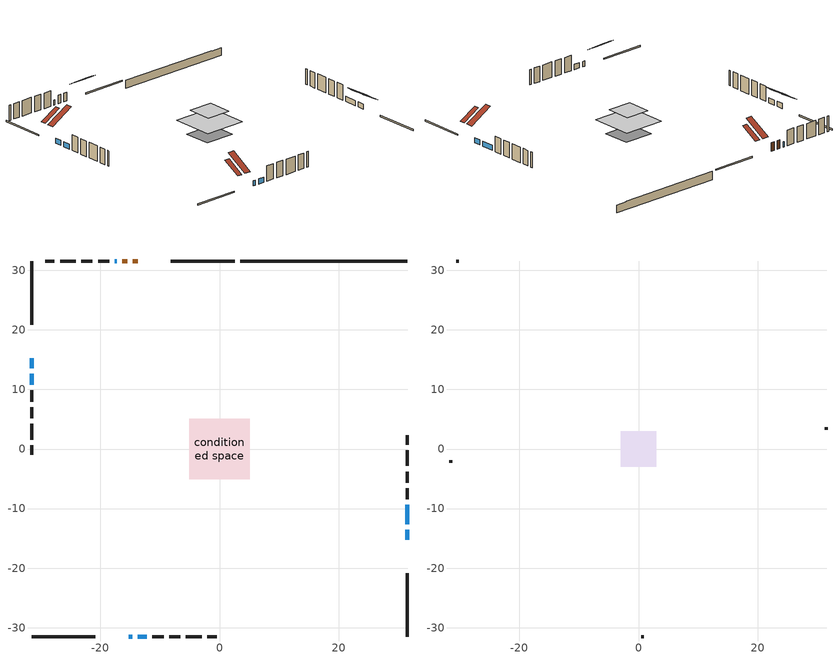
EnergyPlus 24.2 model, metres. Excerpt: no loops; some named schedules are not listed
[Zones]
conditioned space
 floor adiabatic (AdiabaticFloorConstruction): -5.08,-5.08 -5.08,5.08 5.08,5.08 5.08,-5.08 z1.83
 floor foundation (Slab1 construction): -3.66,-3.35 -3.66,3.35 3.66,3.35 3.66,-3.35 z-1.3
 wall outside (RimJoist1 construction): 2.57,31.56 -8.17,31.56 / -31.56,-31.56 -20.82,-31.56 / -31.56,31.56 -31.56,20.82 / 31.56,-31.56 31.56,-20.82 z0.61:0.91
 wall outside (AdiabaticWallConstruction 1): -13.75,31.56 -14.56,31.56 / -15.49,31.56 -16.3,31.56 z0.61:2.64
 wall outside (AdiabaticWallConstruction): -31.56,15.24 -31.56,13.52 / -15.24,-31.56 -14.66,-31.56 / -17.23,31.56 -17.57,31.56 / 31.56,-15.24 31.56,-13.52 / -13.73,-31.56 -12.21,-31.56 / 31.56,-12.6 31.56,-9.38 / -31.56,12.6 -31.56,10.76 z0.61:1.83
 wall outside (Wall1 construction): -18.5,31.56 -20.4,31.56 / -11.28,-31.56 -9.38,-31.56 / -31.56,9.83 -31.56,7.93 / 31.56,-8.46 31.56,-6.56 z0.61:4.27
 wall outside (Wall2 construction): -21.33,31.56 -23.18,31.56 / -8.45,-31.56 -6.6,-31.56 / -31.56,7 -31.56,5.15 / 31.56,-5.63 31.56,-3.78 z0.61:4.27
 wall outside (Wall3 construction): -24.1,31.56 -26.78,31.56 / -5.67,-31.56 -3,-31.56 / -31.56,4.22 -31.56,1.55 / 31.56,-2.85 31.56,-0.18 z0.61:4.27
 wall outside (Wall4 construction): -27.7,31.56 -29.29,31.56 / -2.07,-31.56 -0.49,-31.56 / -31.56,0.63 -31.56,-0.96 / 31.56,0.75 31.56,2.33 z0.61:4.27
 wall foundation (FoundationWall1 construction): 3.5,31.56,-1.3 3.5,31.56,0.61 28.76,31.56,0.61 28.76,31.56,0.46 31.56,31.56,0.46 31.56,31.56,-1.3
 window (WindowConstruction): -31.56,15.24 -31.56,13.53 z0.61:1.83
 window (WindowConstruction 5): -15.24,-31.56 -14.66,-31.56 z0.61:1.83
 window (WindowConstruction 6): -17.23,31.56 -17.57,31.56 z0.61:1.83
 window (WindowConstruction 1): 31.56,-15.24 31.56,-13.53 z0.61:1.83
 window (WindowConstruction 2): -13.73,-31.56 -12.21,-31.56 z0.61:1.83
 window (WindowConstruction 3): 31.56,-12.6 31.56,-9.39 z0.61:1.83
 window (WindowConstruction 4): -31.56,12.6 -31.56,10.76 z0.61:1.83
 door (Door): -13.75,31.56 -14.56,31.56 z0.61:2.64
 door (Door 1): -15.49,31.56 -16.3,31.56 z0.61:2.64
 ceiling adiabatic (AdiabaticFloorConstruction): 5.08,-5.08 5.08,5.08 -5.08,5.08 -5.08,-5.08 z1.83
 roof outside (Roof1 construction): -10.3,31.56,4.27 -10.3,27.4,6.7 -9.1,27.4,6.7 -9.1,31.56,4.27; -18.69,-31.56,4.27 -18.69,-27.4,6.7 -19.89,-27.4,6.7 -19.89,-31.56,4.27; -31.56,18.69,4.27 -27.4,18.69,6.7 -27.4,19.89,6.7 -31.56,19.89,4.27; 31.56,-18.69,4.27 27.4,-18.69,6.7 27.4,-19.89,6.7 31.56,-19.89,4.27
attic - vented
 floor to conditioned space (Floor1 construction Reversed): -2.95,-2.95 -2.95,2.95 2.95,2.95 2.95,-2.95 z4.27
 wall outside (Wall5 construction): -30.22,31.56 -30.63,31.56 / 0.44,-31.56 0.86,-31.56 / -31.56,-1.89 -31.56,-2.3 / 31.56,3.26 31.56,3.68 z0.61:4.27
 roof outside (Roof2 construction): -12.82,31.56,4.27 -12.82,26.08,7.47 -11.23,26.08,7.47 -11.23,31.56,4.27; -16.17,-31.56,4.27 -16.17,-26.08,7.47 -17.76,-26.08,7.47 -17.76,-31.56,4.27; -31.56,16.17,4.27 -26.08,16.17,7.47 -26.08,17.76,7.47 -31.56,17.76,4.27; 31.56,-16.17,4.27 26.08,-16.17,7.47 26.08,-17.76,7.47 31.56,-17.76,4.27
[Building]
Building 1: Terrain=Suburbs
[Site:Location]
Moose Jaw CS_SK: Latitude {deg}=50.33; Longitude {deg}=-105.54; Time Zone {hr}=-6; Elevation {m}=577; Keep Site Location Information=Yes
[Site:GroundTemperature:Shallow]
-1.16478, -3.46141, -3.64533, -2.55546, 1.81975, 6.17459, 9.95, 12.3416, 12.5448, 10.5996, 6.92049, 2.69924
[Site:WaterMainsTemperature]
Calculation Method=Schedule; Temperature Schedule=mains temperature schedule
[Material] Roughness=Rough; Thermal Absorptance=0.9
Name | Thickness {m} | Conductivity {W/m-K} | Density {kg/m3} | Specific Heat {J/kg-K} | Solar Absorptance | Visible Absorptance
asphalt or fiberglass shingles | 0.00635 | 0.162714 | 1121.4 | 1465.45 | 0.84 | 0.84
ceiling loosefill ins | 0.338667 | 0.0480833 | 16.02 | 1046.75 | 0.7 | 0.7
ceiling stud and cavity | 0.1397 | 0.0972269 | 65.682 | 1177.47 | 0.7 | 0.7
concrete 4.0 in. | 0.1016 | 1.803125 | 2242.8 | 837.4 | 0.7 | 0.7
concrete 8.0 in. | 0.2032 | 1.803125 | 2242.8 | 837.4 | 0.7 | 0.7
door material | 0.04445 | 0.0451087 | 512.64 | 1214.23 | 0.7 | 0.7
door material 1 | 0.04445 | 0.188738 | 512.64 | 1214.23 | 0.7 | 0.7
floor covering | 0.0127 | 0.0433444 | 54.468 | 1339.84 | 0.6 | 0.6
floor rigid ins; wall rigid ins | 0.512978 | 0.029427 | 32.04 | 1214.23 | 0.7 | 0.7
floor stud and cavity | 0.1397 | 1.75129 | 37.0049 | 1207.88 | 0.7 | 0.7
furniture material conditioned space 1 | 0.1524 | 0.115458 | 640.8 | 1214.23 | 0.6 | 0.6
gypsum board | 0.0127 | 0.160291 | 801 | 837.4 | 0.6 | 0.6
osb sheathing 0.5 in. | 0.0127 | 0.115458 | 512.64 | 1214.23 | 0.7 | 0.7
osb sheathing 0.75 in. | 0.01905 | 0.115458 | 512.64 | 1214.23 | 0.7 | 0.7
rim joist stud and cavity | 0.0508 | 0.271007 | 50.32683 | 1063.81 | 0.6 | 0.6
roof stud and cavity | 0.2032 | 0.153526 | 78.34581 | 1123.46 | 0.7 | 0.7
wall stud and cavity | 0.1397 | 0.114651 | 139.0536 | 1170.24 | 0.7 | 0.7
wall stud and cavity 1 | 0.1397 | 0.112857 | 139.0536 | 1170.24 | 0.7 | 0.7
wall stud and cavity 2 | 0.1397 | 1.20227 | 139.0536 | 1170.24 | 0.7 | 0.7
wall stud and cavity 3 | 0.1397 | 1.13356 | 139.0536 | 1170.24 | 0.7 | 0.7
wall stud and cavity 4 | 0.0889 | 6.1454 | 50.32683 | 1063.81 | 0.6 | 0.6
wall stud and cavity 5 | 0.0889 | 0.380278 | 52.3479 | 1209.89 | 0.7 | 0.7
wall stud and cavity 6 | 0.0889 | 0.391764 | 83.0341 | 1211.67 | 0.7 | 0.7
wood siding | 0.0254 | 0.102417 | 544.68 | 1172.36 | 0 | 0
wood siding 1 | 0.00254 | 0.102417 | 544.68 | 1172.36 | 0 | 0
wood siding 2; wood siding 3; wood siding 4 | 0.0254 | 0.102417 | 544.68 | 1172.36 | 0.7 | 0.7
[WindowMaterial:SimpleGlazingSystem]
Name | U-Factor {W/m2-K} | Solar Heat Gain Coefficient
WindowMaterial | 3.87296 | 0.68
WindowMaterial 1 | 2.770864 | 0.64
WindowMaterial 2 | 2.82821 | 0.6
WindowMaterial 3 | 1.768697 | 0.54
WindowMaterial 4 | 2.76462 | 0.62
WindowMaterial 5 | 2.748152 | 0.58
[Construction]
AdiabaticFloorConstruction: floor stud and cavity, floor rigid ins, osb sheathing 0.75 in., floor covering
AdiabaticWallConstruction: wood siding 3, wall rigid ins, wall stud and cavity 5, gypsum board
AdiabaticWallConstruction 1: wood siding 4, wall rigid ins, wall stud and cavity 5, gypsum board
Door: door material
Door 1: door material 1
Floor1 construction Reversed: gypsum board, ceiling stud and cavity, ceiling loosefill ins
FoundationWall1 construction: concrete 8.0 in.
furniture construction conditioned space 1: furniture material conditioned space 1
PartitionWallConstruction: gypsum board, wall stud and cavity 6, gypsum board
RimJoist1 construction: wood siding 2, rim joist stud and cavity
Roof1 construction: asphalt or fiberglass shingles, osb sheathing 0.75 in., roof stud and cavity, gypsum board
Roof2 construction: asphalt or fiberglass shingles
Slab1 construction: concrete 4.0 in.
Wall1 construction: wood siding, osb sheathing 0.5 in., wall stud and cavity, gypsum board
Wall2 construction: wood siding, osb sheathing 0.5 in., wall stud and cavity 1, gypsum board
Wall3 construction: wood siding, osb sheathing 0.5 in., wall stud and cavity 2, gypsum board
Wall4 construction: wood siding, osb sheathing 0.5 in., wall stud and cavity 3, gypsum board
Wall5 construction: wood siding 1, wall stud and cavity 4
WindowConstruction; WindowConstruction 1: WindowMaterial
WindowConstruction 2: WindowMaterial 1
WindowConstruction 3: WindowMaterial 2
WindowConstruction 4: WindowMaterial 3
WindowConstruction 5: WindowMaterial 4
WindowConstruction 6: WindowMaterial 5
[Zone] Multiplier=1; Part of Total Floor Area=Yes
Name | Volume {m3}
attic - vented | 17.2697
conditioned space | 381.1
[Space]
Name | Zone | Volume {m3}
attic - vented 1 | attic - vented | 17.2697
conditioned space 1 | conditioned space | 381.1
[ZoneInfiltration:EffectiveLeakageArea]
infil attic - vented 1: Zone or Space=attic - vented 1; Schedule=Always On Discrete; Effective Air Leakage Area {cm2}=1161.33; Stack Coefficient=0.000476869; Wind Coefficient=1.47543e-05
[ZoneMixing]
whole house fan mix: Zone or Space=attic - vented; Schedule=Always On Continuous; Design Flow Rate Calculation Method=Flow/Zone; Design Flow Rate {m3/s}=0; Source Zone or Space=conditioned space
[SurfaceProperty:ExposedFoundationPerimeter]
Slab1: Exposed Perimeter Calculation Method=TotalExposedPerimeter; Total Exposed Perimeter {m}=28.06
[InternalMass] Zone or ZoneList=conditioned space; Space or SpaceList=conditioned space 1
Name | Construction | Surface Area {m2}
furniture mass conditioned space 1 | furniture construction conditioned space 1 | 61.0069
partition wall mass | PartitionWallConstruction | 152.517
[Lights]
interior lighting: Zone or ZoneList or Space or SpaceList=conditioned space 1; Schedule=interior lighting schedule; Design Level Calculation Method=LightingLevel; Lighting Level {W}=343.2; Return Air Fraction=0; Fraction Radiant=0.6; Fraction Visible=0.2; Fraction Replaceable=1
[People]
occupants: Zone or ZoneList or Space or SpaceList=conditioned space 1; Number of People Schedule=occupants schedule; Number of People Calculation Method=People; Number of People=3; Fraction Radiant=0.314171; Sensible Heat Fraction=0.56303; Activity Level Schedule=occupants activity schedule; Carbon Dioxide Generation Rate {m3/s-W}=0; Enable ASHRAE 55 Comfort Warnings=No; Mean Radiant Temperature Calculation Type=EnclosureAveraged
[ElectricEquipment] Zone or ZoneList or Space or SpaceList=conditioned space 1; Design Level Calculation Method=EquipmentLevel
Name | Schedule | Design Level {W} | Fraction Latent | Fraction Radiant | Fraction Lost
clothes dryer | clothes dryer schedule | 140.772 | 0.015 | 0.081 | 0.85
clothes washer | clothes washer schedule | 32.1985 | 0.03 | 0.162 | 0.7
cooking range | cooking range schedule | 215.147 | 0.08 | 0.432 | 0.2
dishwasher | dishwasher schedule | 66.8632 | 0.3 | 0.18 | 0.4
fridge | fridge schedule | 72.9452 | 0 | 0.6 | 0
mech vent house fan | mech vent house fan schedule | 0 | 0 | 0 | 1
mech vent house fan cfis | mech vent house fan cfis schedule | 0 | 0 | 0 | 0
misc plug loads | misc plug loads schedule | 494.7 | 0.045 | 0.513 | 0.1
whole house fan | Always On Discrete | 0 | 0 | 0 | 1
[OtherEquipment] Zone or ZoneList or Space or SpaceList=conditioned space 1; Design Level Calculation Method=EquipmentLevel
Name | Fuel Type | Schedule | Design Level {W} | Fraction Latent | Fraction Radiant | Fraction Lost
clothes dryer 1 | Electricity | clothes dryer schedule | 0 | 0.015 | 0.081 | 0.85
cooking range 1 | Electricity | cooking range schedule | 0 | 0.08 | 0.432 | 0.2
general water use latent | None | general water use schedule | 62.594 | 1 | 0 | 0
general water use sensible | None | general water use schedule | -61.6891 | 0 | 0.6 | 0
mech vent house fan latent load | None | Always On Discrete | 0 | 1 | 0 | 0
mech vent house fan sensible load | None | Always On Discrete | 0 | 0 | 0 | 0
water heater energy adjustment1 | NaturalGas | Always On Discrete | 0.01 | 0 | 0 | 1
[ZoneInfiltration:DesignFlowRate] Zone or ZoneList or Space or SpaceList=conditioned space 1; Schedule=Always On Discrete; Design Flow Rate Calculation Method=Flow/Zone; Design Flow Rate {m3/s}=0
infil flow; natural vent flow; whole house fan flow
[AvailabilityManager:Scheduled]
furnace airloop Availability Manager: Schedule=Always On Discrete
[Foundation:Kiva]
Foundation Kiva 1: Initial Indoor Air Temperature {C}=21; Wall Height Above Grade {m}=0.609996; Wall Depth Below Slab {m}=0.2032
[Foundation:Kiva:Settings]
Soil Conductivity {W/m-K}=0.849921; Soil Density {kg/m3}=1842.3; Soil Specific Heat {J/kg-K}=418.7; Ground Solar Absorptivity=0.9; Ground Thermal Absorptivity=0.9; Ground Surface Roughness {m}=0.03; Far-Field Width {m}=40; Deep-Ground Boundary Condition=ZeroFlux; Deep-Ground Depth {m}=40; Minimum Cell Dimension {m}=0.2; Maximum Cell Growth Coefficient=3; Simulation Timestep=Timestep
[Exterior:Lights]
exterior lighting: Schedule=exterior lighting schedule; Design Level {W}=75.6
[EnergyManagementSystem:GlobalVariable]
furnace_airloop_Fan_RTF
infil_program_Qfan
infil_program_Qinf
natural_vent_program_Qnv
natural_vent_program_Qwhf
[EnergyManagementSystem:Sensor]
Name | Output:Variable or Output:Meter Index Key | Output:Variable or Output:Meter
airflow_gain | infil flow | Infiltration Sensible Heat Gain Energy
airflow_gain_1 | natural vent flow | Infiltration Sensible Heat Gain Energy
airflow_gain_2 | whole house fan flow | Infiltration Sensible Heat Gain Energy
airflow_loss | infil flow | Infiltration Sensible Heat Loss Energy
airflow_loss_1 | natural vent flow | Infiltration Sensible Heat Loss Energy
airflow_loss_2 | whole house fan flow | Infiltration Sensible Heat Loss Energy
clg_load_cond |  | Cooling:EnergyTransfer:Zone:CONDITIONED SPACE
clg_sp_s; clg_sp_s_1 | cooling setpoint | Schedule Value
clothes_dryer_exhaust_0_sch_s | clothes dryer exhaust 0 schedule | Schedule Value
cool_season | cooling season schedule | Schedule Value
htg_load_cond |  | Heating:EnergyTransfer:Zone:CONDITIONED SPACE
htg_sp_s; htg_sp_s_1 | heating setpoint | Schedule Value
ig_ee_conv | clothes dryer | Electric Equipment Convective Heating Energy
ig_ee_conv_2 | cooking range | Electric Equipment Convective Heating Energy
ig_ee_conv_4 | fridge | Electric Equipment Convective Heating Energy
ig_ee_conv_5 | misc plug loads | Electric Equipment Convective Heating Energy
ig_ee_conv_6 | whole house fan | Electric Equipment Convective Heating Energy
ig_ee_rad | clothes dryer | Electric Equipment Radiant Heating Energy
ig_ee_rad_2 | cooking range | Electric Equipment Radiant Heating Energy
ig_ee_rad_4 | fridge | Electric Equipment Radiant Heating Energy
ig_ee_rad_5 | misc plug loads | Electric Equipment Radiant Heating Energy
ig_ee_rad_6 | whole house fan | Electric Equipment Radiant Heating Energy
ig_lgt_conv | interior lighting | Lights Convective Heating Energy
ig_lgt_rad | interior lighting | Lights Radiant Heating Energy
ig_lgt_vis | interior lighting | Lights Visible Radiation Heating Energy
ig_oe_conv | clothes dryer 1 | Other Equipment Convective Heating Energy
ig_oe_conv_1 | cooking range 1 | Other Equipment Convective Heating Energy
ig_oe_conv_2 | general water use latent | Other Equipment Convective Heating Energy
ig_oe_conv_3 | general water use sensible | Other Equipment Convective Heating Energy
ig_oe_conv_4 | water heater energy adjustment1 | Other Equipment Convective Heating Energy
ig_oe_rad | clothes dryer 1 | Other Equipment Radiant Heating Energy
ig_oe_rad_1 | cooking range 1 | Other Equipment Radiant Heating Energy
ig_oe_rad_2 | general water use latent | Other Equipment Radiant Heating Energy
ig_oe_rad_3 | general water use sensible | Other Equipment Radiant Heating Energy
ig_oe_rad_4 | water heater energy adjustment1 | Other Equipment Radiant Heating Energy
ig_ppl_conv | occupants | People Convective Heating Energy
ig_ppl_rad | occupants | People Radiant Heating Energy
im_conv | furniture mass conditioned space 1 | Surface Inside Face Convection Heat Gain Energy
im_conv_1 | partition wall mass | Surface Inside Face Convection Heat Gain Energy
im_ig | furniture mass conditioned space 1 | Surface Inside Face Internal Gains Radiation Heat Gain Energy
im_ig_1 | partition wall mass | Surface Inside Face Internal Gains Radiation Heat Gain Energy
im_lgt | furniture mass conditioned space 1 | Surface Inside Face Lights Radiation Heat Gain Energy
im_lgt_1 | partition wall mass | Surface Inside Face Lights Radiation Heat Gain Energy
im_sol | furniture mass conditioned space 1 | Surface Inside Face Solar Radiation Heat Gain Energy
im_sol_1 | partition wall mass | Surface Inside Face Solar Radiation Heat Gain Energy
im_surf | furniture mass conditioned space 1 | Surface Inside Face Net Surface Thermal Radiation Heat Gain Energy
im_surf_1 | partition wall mass | Surface Inside Face Net Surface Thermal Radiation Heat Gain Energy
mv_conv | mech vent house fan | Electric Equipment Convective Heating Energy
mv_conv_1 | mech vent house fan cfis | Electric Equipment Convective Heating Energy
mv_conv_2 | mech vent house fan latent load | Other Equipment Convective Heating Energy
mv_conv_3 | mech vent house fan sensible load | Other Equipment Convective Heating Energy
mv_rad | mech vent house fan | Electric Equipment Radiant Heating Energy
mv_rad_1 | mech vent house fan cfis | Electric Equipment Radiant Heating Energy
mv_rad_2 | mech vent house fan latent load | Other Equipment Radiant Heating Energy
mv_rad_3 | mech vent house fan sensible load | Other Equipment Radiant Heating Energy
natural_vent_s | natural vent schedule | Schedule Value
out_pb_s |  | Site Outdoor Air Barometric Pressure
out_wt_s |  | Site Outdoor Air Humidity Ratio
site_vw_s |  | Site Wind Speed
ss_back_out | Window1 | Surface Window Shortwave from Zone Back Out Window Heat Transfer Rate
ss_back_out_1 | Window10 | Surface Window Shortwave from Zone Back Out Window Heat Transfer Rate
ss_back_out_2 | Window11 | Surface Window Shortwave from Zone Back Out Window Heat Transfer Rate
ss_back_out_3 | Window3 | Surface Window Shortwave from Zone Back Out Window Heat Transfer Rate
ss_back_out_4 | Window5 | Surface Window Shortwave from Zone Back Out Window Heat Transfer Rate
ss_back_out_5 | Window7 | Surface Window Shortwave from Zone Back Out Window Heat Transfer Rate
ss_back_out_6 | Window8 | Surface Window Shortwave from Zone Back Out Window Heat Transfer Rate
ss_conv | Door1 | Surface Inside Face Convection Heat Gain Energy
ss_conv_1 | Door2 | Surface Inside Face Convection Heat Gain Energy
ss_conv_2 | Window1 | Surface Inside Face Convection Heat Gain Energy
ss_conv_3 | Window10 | Surface Inside Face Convection Heat Gain Energy
ss_conv_4 | Window11 | Surface Inside Face Convection Heat Gain Energy
ss_conv_5 | Window3 | Surface Inside Face Convection Heat Gain Energy
ss_conv_6 | Window5 | Surface Inside Face Convection Heat Gain Energy
ss_conv_7 | Window7 | Surface Inside Face Convection Heat Gain Energy
ss_conv_8 | Window8 | Surface Inside Face Convection Heat Gain Energy
ss_ig | Door1 | Surface Inside Face Internal Gains Radiation Heat Gain Energy
ss_ig_1 | Door2 | Surface Inside Face Internal Gains Radiation Heat Gain Energy
ss_ig_2 | Window1 | Surface Inside Face Internal Gains Radiation Heat Gain Energy
ss_ig_3 | Window10 | Surface Inside Face Internal Gains Radiation Heat Gain Energy
ss_ig_4 | Window11 | Surface Inside Face Internal Gains Radiation Heat Gain Energy
ss_ig_5 | Window3 | Surface Inside Face Internal Gains Radiation Heat Gain Energy
ss_ig_6 | Window5 | Surface Inside Face Internal Gains Radiation Heat Gain Energy
ss_ig_7 | Window7 | Surface Inside Face Internal Gains Radiation Heat Gain Energy
ss_ig_8 | Window8 | Surface Inside Face Internal Gains Radiation Heat Gain Energy
ss_lgt | Door1 | Surface Inside Face Lights Radiation Heat Gain Energy
ss_lgt_1 | Door2 | Surface Inside Face Lights Radiation Heat Gain Energy
ss_sol | Door1 | Surface Inside Face Solar Radiation Heat Gain Energy
ss_sol_1 | Door2 | Surface Inside Face Solar Radiation Heat Gain Energy
ss_surf | Door1 | Surface Inside Face Net Surface Thermal Radiation Heat Gain Energy
ss_surf_1 | Door2 | Surface Inside Face Net Surface Thermal Radiation Heat Gain Energy
ss_surf_2 | Window1 | Surface Inside Face Net Surface Thermal Radiation Heat Gain Energy
ss_surf_3 | Window10 | Surface Inside Face Net Surface Thermal Radiation Heat Gain Energy
ss_surf_4 | Window11 | Surface Inside Face Net Surface Thermal Radiation Heat Gain Energy
ss_surf_5 | Window3 | Surface Inside Face Net Surface Thermal Radiation Heat Gain Energy
ss_surf_6 | Window5 | Surface Inside Face Net Surface Thermal Radiation Heat Gain Energy
ss_surf_7 | Window7 | Surface Inside Face Net Surface Thermal Radiation Heat Gain Energy
ss_surf_8 | Window8 | Surface Inside Face Net Surface Thermal Radiation Heat Gain Energy
ss_trans_in | Window1 | Surface Window Transmitted Solar Radiation Rate
ss_trans_in_1 | Window10 | Surface Window Transmitted Solar Radiation Rate
ss_trans_in_2 | Window11 | Surface Window Transmitted Solar Radiation Rate
ss_trans_in_3 | Window3 | Surface Window Transmitted Solar Radiation Rate
ss_trans_in_4 | Window5 | Surface Window Transmitted Solar Radiation Rate
ss_trans_in_5 | Window7 | Surface Window Transmitted Solar Radiation Rate
ss_trans_in_6 | Window8 | Surface Window Transmitted Solar Radiation Rate
ss_trans_out | Window1 | Surface Inside Face Initial Transmitted Diffuse Transmitted Out Window Solar Radiation Rate
ss_trans_out_1 | Window10 | Surface Inside Face Initial Transmitted Diffuse Transmitted Out Window Solar Radiation Rate
ss_trans_out_2 | Window11 | Surface Inside Face Initial Transmitted Diffuse Transmitted Out Window Solar Radiation Rate
ss_trans_out_3 | Window3 | Surface Inside Face Initial Transmitted Diffuse Transmitted Out Window Solar Radiation Rate
ss_trans_out_4 | Window5 | Surface Inside Face Initial Transmitted Diffuse Transmitted Out Window Solar Radiation Rate
ss_trans_out_5 | Window7 | Surface Inside Face Initial Transmitted Diffuse Transmitted Out Window Solar Radiation Rate
ss_trans_out_6 | Window8 | Surface Inside Face Initial Transmitted Diffuse Transmitted Out Window Solar Radiation Rate
s_conv | Floor1 | Surface Inside Face Convection Heat Gain Energy
s_conv_1 | FoundationWall1 | Surface Inside Face Convection Heat Gain Energy
s_conv_10 | Roof1:270 | Surface Inside Face Convection Heat Gain Energy
s_conv_11 | Roof1:90 | Surface Inside Face Convection Heat Gain Energy
s_conv_12 | Slab1 | Surface Inside Face Convection Heat Gain Energy
s_conv_13 | Wall1:0 | Surface Inside Face Convection Heat Gain Energy
s_conv_14 | Wall1:180 | Surface Inside Face Convection Heat Gain Energy
s_conv_15 | Wall1:270 | Surface Inside Face Convection Heat Gain Energy
s_conv_16 | Wall1:90 | Surface Inside Face Convection Heat Gain Energy
s_conv_17 | Wall2:0 | Surface Inside Face Convection Heat Gain Energy
s_conv_18 | Wall2:180 | Surface Inside Face Convection Heat Gain Energy
s_conv_19 | Wall2:270 | Surface Inside Face Convection Heat Gain Energy
s_conv_2 | inferred conditioned ceiling | Surface Inside Face Convection Heat Gain Energy
s_conv_20 | Wall2:90 | Surface Inside Face Convection Heat Gain Energy
s_conv_21 | Wall3:0 | Surface Inside Face Convection Heat Gain Energy
s_conv_22 | Wall3:180 | Surface Inside Face Convection Heat Gain Energy
s_conv_23 | Wall3:270 | Surface Inside Face Convection Heat Gain Energy
s_conv_24 | Wall3:90 | Surface Inside Face Convection Heat Gain Energy
s_conv_25 | Wall4:0 | Surface Inside Face Convection Heat Gain Energy
s_conv_26 | Wall4:180 | Surface Inside Face Convection Heat Gain Energy
s_conv_27 | Wall4:270 | Surface Inside Face Convection Heat Gain Energy
s_conv_28 | Wall4:90 | Surface Inside Face Convection Heat Gain Energy
s_conv_3 | inferred conditioned floor | Surface Inside Face Convection Heat Gain Energy
s_conv_4 | RimJoist1:0 | Surface Inside Face Convection Heat Gain Energy
s_conv_5 | RimJoist1:180 | Surface Inside Face Convection Heat Gain Energy
s_conv_6 | RimJoist1:270 | Surface Inside Face Convection Heat Gain Energy
s_conv_7 | RimJoist1:90 | Surface Inside Face Convection Heat Gain Energy
s_conv_8 | Roof1:0 | Surface Inside Face Convection Heat Gain Energy
s_conv_9 | Roof1:180 | Surface Inside Face Convection Heat Gain Energy
s_ig | Floor1 | Surface Inside Face Internal Gains Radiation Heat Gain Energy
s_ig_1 | FoundationWall1 | Surface Inside Face Internal Gains Radiation Heat Gain Energy
s_ig_10 | Roof1:270 | Surface Inside Face Internal Gains Radiation Heat Gain Energy
s_ig_11 | Roof1:90 | Surface Inside Face Internal Gains Radiation Heat Gain Energy
s_ig_12 | Slab1 | Surface Inside Face Internal Gains Radiation Heat Gain Energy
s_ig_13 | Wall1:0 | Surface Inside Face Internal Gains Radiation Heat Gain Energy
s_ig_14 | Wall1:180 | Surface Inside Face Internal Gains Radiation Heat Gain Energy
s_ig_15 | Wall1:270 | Surface Inside Face Internal Gains Radiation Heat Gain Energy
s_ig_16 | Wall1:90 | Surface Inside Face Internal Gains Radiation Heat Gain Energy
s_ig_17 | Wall2:0 | Surface Inside Face Internal Gains Radiation Heat Gain Energy
s_ig_18 | Wall2:180 | Surface Inside Face Internal Gains Radiation Heat Gain Energy
s_ig_19 | Wall2:270 | Surface Inside Face Internal Gains Radiation Heat Gain Energy
s_ig_2 | inferred conditioned ceiling | Surface Inside Face Internal Gains Radiation Heat Gain Energy
s_ig_20 | Wall2:90 | Surface Inside Face Internal Gains Radiation Heat Gain Energy
s_ig_21 | Wall3:0 | Surface Inside Face Internal Gains Radiation Heat Gain Energy
s_ig_22 | Wall3:180 | Surface Inside Face Internal Gains Radiation Heat Gain Energy
s_ig_23 | Wall3:270 | Surface Inside Face Internal Gains Radiation Heat Gain Energy
s_ig_24 | Wall3:90 | Surface Inside Face Internal Gains Radiation Heat Gain Energy
s_ig_25 | Wall4:0 | Surface Inside Face Internal Gains Radiation Heat Gain Energy
s_ig_26 | Wall4:180 | Surface Inside Face Internal Gains Radiation Heat Gain Energy
s_ig_27 | Wall4:270 | Surface Inside Face Internal Gains Radiation Heat Gain Energy
s_ig_28 | Wall4:90 | Surface Inside Face Internal Gains Radiation Heat Gain Energy
s_ig_3 | inferred conditioned floor | Surface Inside Face Internal Gains Radiation Heat Gain Energy
s_ig_4 | RimJoist1:0 | Surface Inside Face Internal Gains Radiation Heat Gain Energy
